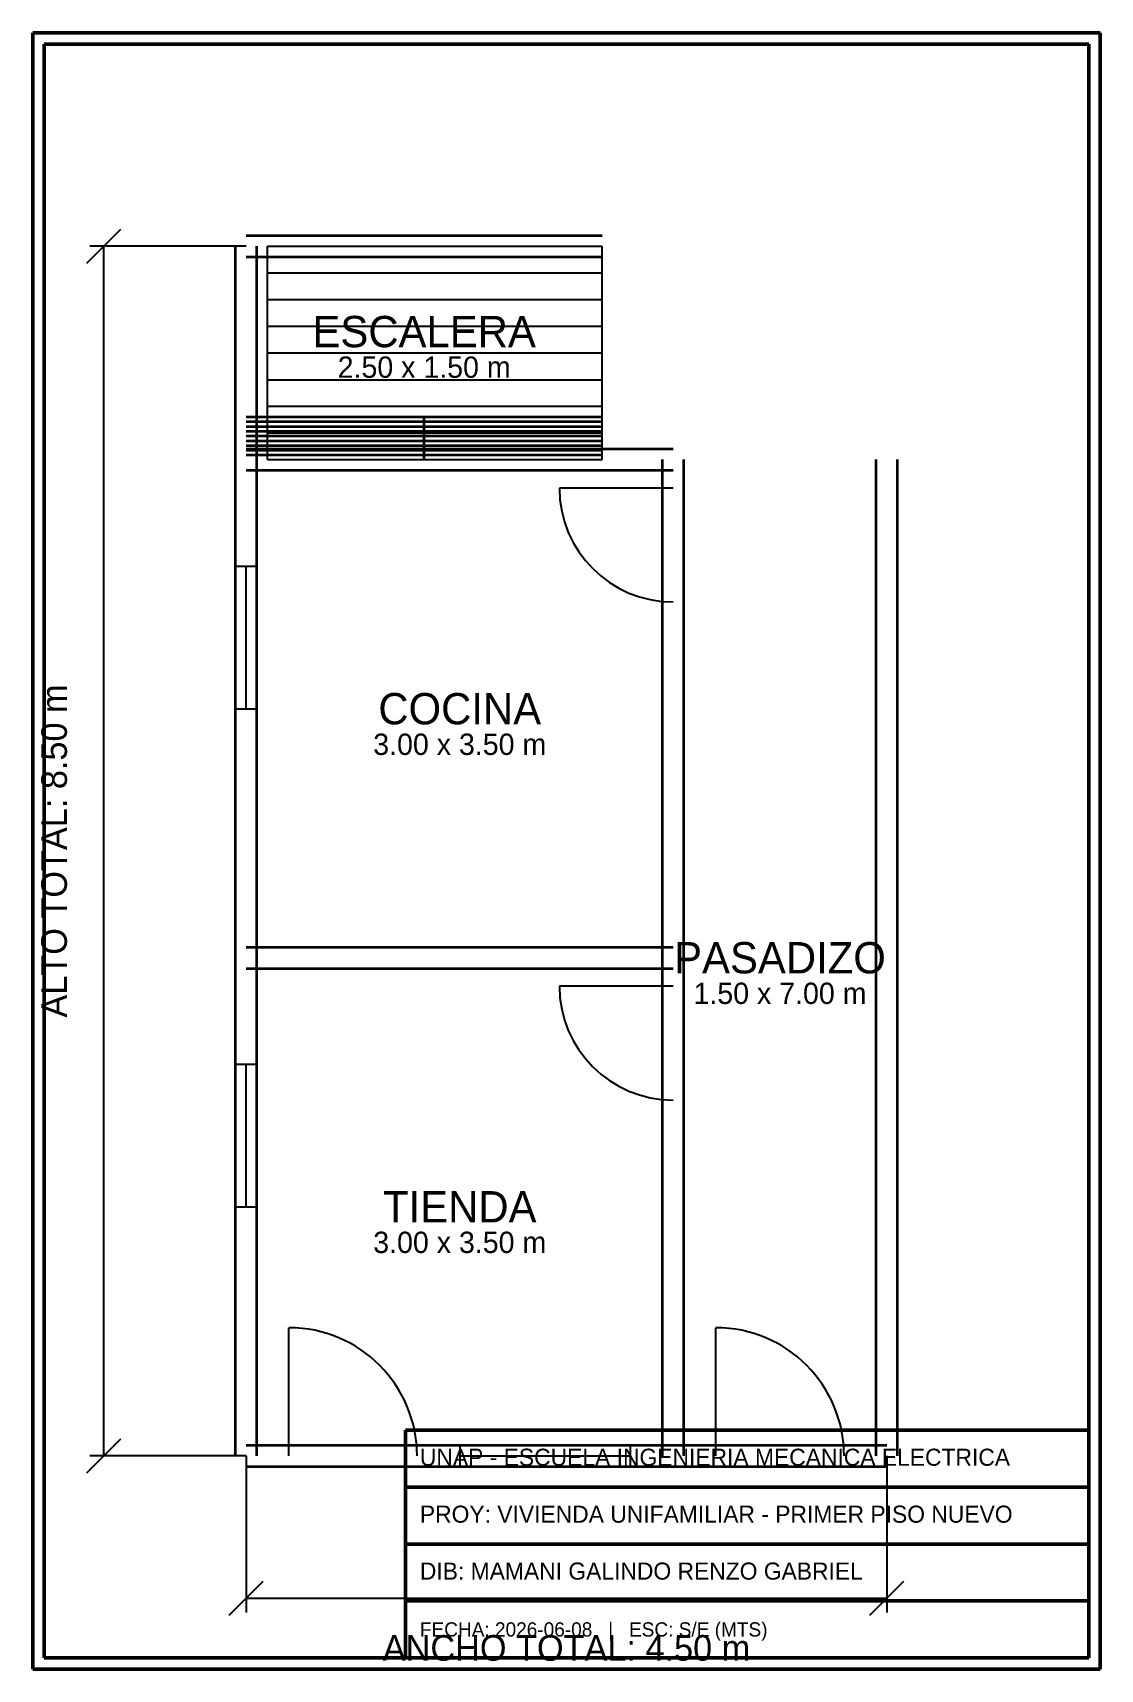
# Model space of a CAD drawing. Header units: metres. Extents: x -1.5 to 6, y -1.5 to 10.
import ezdxf
from ezdxf.enums import TextEntityAlignment as Align

# ---------------------------------------------------------------- set-up
doc = ezdxf.new("R2010")
doc.units = ezdxf.units.M
for name, color, linetype, true_color in [('COTAS', 8, 'Continuous', 0x666666), ('ESCALERAS', 7, 'Continuous', 0x000000), ('PUERTAS', 7, 'Continuous', 0x000000), ('TEXTOS', 7, 'Continuous', 0x000000), ('VENTANAS', 7, 'Continuous', 0x000000)]:
    doc.layers.add(name, color=color, linetype=linetype, true_color=true_color)
doc.layers.add('MARCO', color=7, linetype='Continuous', lineweight=50, true_color=0x000000)
doc.layers.add('MUROS', color=7, linetype='Continuous', lineweight=35, true_color=0x000000)

msp = doc.modelspace()

# ---------------------------------------------------------------- linework, layer by layer
at = {"layer": 'COTAS'}
for p, q in [((-1.12, 8.38), (-0.88, 8.62)), ((0, 8.5), (-1.1, 8.5)), ((-1, 0), (-1, 8.5)), ((-1.12, -0.12), (-0.88, 0.12)), ((0, 0), (-1.1, 0)), ((0, 0), (0, -1.1)), ((4.5, 0), (4.5, -1.1)), ((-0.12, -1.12), (0.12, -0.88)), ((4.38, -1.12), (4.62, -0.88)), ((0, -1), (4.5, -1))]:
    msp.add_line(p, q, dxfattribs=at)
at = {"layer": 'ESCALERAS'}
for p, q in [((0.15, 7), (0.15, 8.5)), ((0.15, 8.5), (2.5, 8.5)), ((2.5, 7), (2.5, 8.5)), ((0.15, 8.312), (2.5, 8.312)), ((0.15, 8.125), (2.5, 8.125)), ((0.15, 7.938), (2.5, 7.938)), ((0.15, 7.75), (2.5, 7.75)), ((0.15, 7.562), (2.5, 7.562)), ((0.15, 7.375), (2.5, 7.375)), ((0.15, 7.188), (2.5, 7.188)), ((0.15, 7), (2.5, 7))]:
    msp.add_line(p, q, dxfattribs=at)
at = {"layer": 'MARCO'}
for p, q in [((6, 10), (-1.5, 10)), ((-1.5, 10), (-1.5, -1.5)), ((5.92, 9.92), (-1.42, 9.92)), ((-1.42, 9.92), (-1.42, -1.42)), ((5.92, -1.42), (5.92, 9.92)), ((6, -1.5), (6, 10)), ((1.12, -1.42), (1.12, 0.18)), ((1.12, 0.18), (5.92, 0.18)), ((1.12, -0.22), (5.92, -0.22)), ((1.12, -0.62), (5.92, -0.62)), ((1.12, -1.02), (5.92, -1.02)), ((-1.42, -1.42), (5.92, -1.42)), ((-1.5, -1.5), (6, -1.5))]:
    msp.add_line(p, q, dxfattribs=at)
at = {"layer": 'MUROS'}
for p, q in [((0, 8.575), (2.5, 8.575)), ((-0.075, 7), (-0.075, 8.5)), ((0, 8.425), (2.5, 8.425)), ((0.075, 7), (0.075, 8.5)), ((0, 7.3), (2.5, 7.3)), ((0, 7.267), (1.25, 7.267)), ((1.25, 7), (1.25, 7.3)), ((1.25, 7.267), (2.5, 7.267)), ((0, 7.233), (1.25, 7.233)), ((0, 7.2), (1.25, 7.2)), ((0, 7.167), (1.25, 7.167)), ((0, 7.133), (1.25, 7.133)), ((1.25, 7.233), (2.5, 7.233)), ((1.25, 7.2), (2.5, 7.2)), ((1.25, 7.167), (2.5, 7.167)), ((1.25, 7.133), (2.5, 7.133)), ((0, 7.1), (1.25, 7.1)), ((0, 7.075), (3, 7.075)), ((0, 7.075), (2.5, 7.075)), ((0, 7.067), (1.25, 7.067)), ((0, 7.033), (1.25, 7.033)), ((1.25, 7.1), (2.5, 7.1)), ((1.25, 7.067), (2.5, 7.067)), ((1.25, 7.033), (2.5, 7.033)), ((-0.075, 3.5), (-0.075, 7)), ((0, 6.925), (3, 6.925)), ((0, 6.925), (2.5, 6.925)), ((0.075, 3.5), (0.075, 7)), ((2.925, 3.5), (2.925, 7)), ((2.925, 0), (2.925, 7)), ((3.075, 3.5), (3.075, 7)), ((3.075, 0), (3.075, 7)), ((4.425, 0), (4.425, 7)), ((4.575, 0), (4.575, 7)), ((0, 3.575), (3, 3.575)), ((-0.075, 0), (-0.075, 3.5)), ((0.075, 0), (0.075, 3.5)), ((2.925, 0), (2.925, 3.5)), ((3.075, 0), (3.075, 3.5)), ((0, 3.425), (3, 3.425)), ((0, 0.075), (3, 0.075)), ((3, 0.075), (4.5, 0.075)), ((0, -0.075), (3, -0.075)), ((3, -0.075), (4.5, -0.075))]:
    msp.add_line(p, q, dxfattribs=at)
at = {"layer": 'PUERTAS'}
for p, q in [((3, 6.8), (2.2, 6.8)), ((3, 3.3), (2.2, 3.3)), ((0.3, 0), (0.3, 0.9)), ((3.3, 0), (3.3, 0.9))]:
    msp.add_line(p, q, dxfattribs=at)
for centre, radius, start, end in [((3, 6.8), 0.8, 180, 270), ((3, 3.3), 0.8, 180, 270), ((0.3, 0), 0.9, 0, 90), ((3.3, 0), 0.9, 0, 90)]:
    msp.add_arc(centre, radius, start, end, dxfattribs=at)
at = {"layer": 'VENTANAS'}
for p, q in [((0.075, 6.25), (-0.075, 6.25)), ((-0.075, 6.25), (-0.075, 5.25)), ((0, 5.25), (0, 6.25)), ((0.075, 5.25), (0.075, 6.25)), ((-0.075, 5.25), (0.075, 5.25)), ((0.075, 2.75), (-0.075, 2.75)), ((-0.075, 2.75), (-0.075, 1.75)), ((0, 1.75), (0, 2.75)), ((0.075, 1.75), (0.075, 2.75)), ((-0.075, 1.75), (0.075, 1.75)), ((2.7, 0.075), (1.5, 0.075)), ((1.5, 0.075), (1.5, -0.075)), ((1.5, 0), (2.7, 0)), ((2.7, -0.075), (2.7, 0.075)), ((1.5, -0.075), (2.7, -0.075))]:
    msp.add_line(p, q, dxfattribs=at)

# ---------------------------------------------------------------- texts
at = {"layer": 'COTAS'}
msp.add_text('ALTO TOTAL: 8.50 m', height=0.18, rotation=90, dxfattribs=at).set_placement((-1.35, 4.25), align=Align.MIDDLE_CENTER)
msp.add_text('ANCHO TOTAL: 4.50 m', height=0.18, dxfattribs=at).set_placement((2.25, -1.35), align=Align.MIDDLE_CENTER)
at = {"layer": 'TEXTOS'}
for s, height, p in [('ESCALERA', 0.22, (1.25, 7.9)), ('2.50 x 1.50 m', 0.15, (1.25, 7.65)), ('COCINA', 0.22, (1.5, 5.25)), ('3.00 x 3.50 m', 0.15, (1.5, 5)), ('PASADIZO', 0.22, (3.75, 3.5)), ('1.50 x 7.00 m', 0.15, (3.75, 3.25)), ('TIENDA', 0.22, (1.5, 1.75)), ('3.00 x 3.50 m', 0.15, (1.5, 1.5))]:
    msp.add_text(s, height=height, dxfattribs=at).set_placement(p, align=Align.MIDDLE_CENTER)
for s, height, p in [('UNAP - ESCUELA INGENIERIA MECANICA ELECTRICA', 0.12, (1.22, -0.07)), ('PROY: VIVIENDA UNIFAMILIAR - PRIMER PISO NUEVO', 0.12, (1.22, -0.47)), ('DIB: MAMANI GALINDO RENZO GABRIEL', 0.12, (1.22, -0.87)), ('FECHA: 2026-06-08   |   ESC: S/E (MTS)', 0.1, (1.22, -1.27))]:
    msp.add_text(s, height=height, dxfattribs=at).set_placement(p)

doc.saveas('drawing.dxf')
